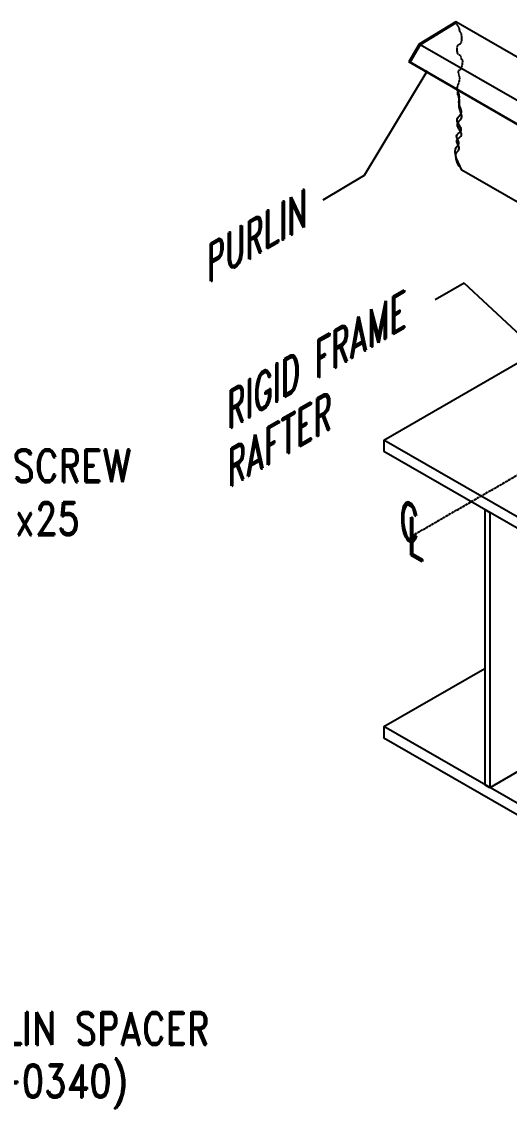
# Model space of a CAD drawing. Header units: inches. Extents: x 3340 to 8649, y 25316 to 28904.
# Drawn here: x 5987 to 6285, y 26982 to 27646 of the extents above; entities that cross this region are included whole.
import ezdxf

# ---------------------------------------------------------------- set-up
doc = ezdxf.new("R2010")
doc.units = ezdxf.units.IN
doc.header["$MEASUREMENT"] = 0
doc.linetypes.add('CENTER', pattern=[2, 1.25, -0.25, 0.25, -0.25])
doc.linetypes.add('HIDDEN', pattern=[0.375, 0.25, -0.125])
doc.layers.add('FRAMES', color=2, linetype='Continuous')
doc.layers.add('secondary', color=7, linetype='Continuous')
doc.layers.add('TEXT', color=2, linetype='Continuous', lineweight=0)
doc.styles.add('ROMAND', font='ROMAND', dxfattribs={"height": 3})
doc.styles.get("Standard").update_dxf_attribs({"font": 'arial.ttf'})
doc.dimstyles.get("Standard").update_dxf_attribs({"dimtxt": 0.18, "dimasz": 0.18, "dimexe": 0.18, "dimexo": 0.0625, "dimgap": 0.09, "dimtad": 0, "dimtih": 1, "dimtoh": 1, "dimdec": 4, "dimzin": 0, "dimdsep": 46, "dimtxsty": 'Standard', "dimcen": 0.09, "dimadec": 0, "dimazin": 0, "dimtfac": 1, "dimtdec": 4, "dimtofl": 0, "dimtmove": 0, "dimatfit": 3, "dimfxl": 1, "dimtolj": 1, "dimtzin": 0, "dimarcsym": 0})

msp = doc.modelspace()

# ---------------------------------------------------------------- linework, layer by layer
msp.add_line((6233.72, 27615.5), (6234.26, 27615.14))
msp.add_line((6233.72, 27615.5), (6234.26, 27615.14))
at = {"color": 6, "linetype": 'HIDDEN'}
for p, q in [((6253, 27601.61), (6253.21, 27602.57)), ((6254.18, 27598.01), (6253, 27601.61)), ((6254.27, 27596.76), (6254.18, 27598.01))]:
    msp.add_line(p, q, dxfattribs=at)
at = {"color": 6}
for p, q in [((6254.02, 27593.51), (6254.06, 27594.54)), ((6254.11, 27592.56), (6254.02, 27593.51)), ((6254.06, 27594.54), (6254.23, 27595.62)), ((6254.32, 27591.67), (6254.11, 27592.56)), ((6254.23, 27595.62), (6254.27, 27596.76)), ((6254.59, 27590.85), (6254.32, 27591.67)), ((6254.9, 27590.09), (6254.59, 27590.85)), ((6253.24, 27583.68), (6253.62, 27584.32)), ((6253.62, 27584.32), (6254.06, 27584.94)), ((6254.06, 27584.94), (6254.53, 27585.56)), ((6254.53, 27585.56), (6254.95, 27586.17)), ((6255.18, 27589.37), (6254.9, 27590.09)), ((6254.95, 27586.17), (6255.3, 27586.78)), ((6255.41, 27588.69), (6255.18, 27589.37)), ((6255.3, 27586.78), (6255.5, 27587.4)), ((6255.53, 27588.04), (6255.41, 27588.69)), ((6255.5, 27587.4), (6255.53, 27588.04)), ((6252.9, 27582.34), (6252.99, 27583.02)), ((6253.03, 27581.64), (6252.9, 27582.34)), ((6252.99, 27583.02), (6253.24, 27583.68)), ((6253.33, 27580.91), (6253.03, 27581.64)), ((6253.73, 27580.18), (6253.33, 27580.91)), ((6254.19, 27579.45), (6253.73, 27580.18)), ((6254.64, 27578.74), (6254.19, 27579.45)), ((6255.04, 27578.05), (6254.64, 27578.74)), ((6255.31, 27577.39), (6255.04, 27578.05)), ((6255.41, 27576.79), (6255.31, 27577.39)), ((6252.63, 27572.78), (6252.81, 27573.33)), ((6252.64, 27572.17), (6252.63, 27572.78)), ((6252.82, 27571.52), (6252.64, 27572.17)), ((6252.81, 27573.33), (6253.15, 27573.84)), ((6253.09, 27570.85), (6252.82, 27571.52)), ((6253.4, 27570.15), (6253.09, 27570.85)), ((6253.15, 27573.84), (6253.59, 27574.32)), ((6253.59, 27574.32), (6254.09, 27574.78)), ((6254.09, 27574.78), (6254.57, 27575.25)), ((6254.57, 27575.25), (6254.99, 27575.73)), ((6254.99, 27575.73), (6255.29, 27576.24)), ((6255.29, 27576.24), (6255.41, 27576.79)), ((6251.87, 27563.46), (6252.03, 27564.69)), ((6252.03, 27564.69), (6252.44, 27565.62)), ((6252.44, 27565.62), (6252.95, 27566.35)), ((6252.95, 27566.35), (6253.46, 27566.95)), ((6253.69, 27569.46), (6253.4, 27570.15)), ((6253.46, 27566.95), (6253.82, 27567.52)), ((6253.9, 27568.78), (6253.69, 27569.46)), ((6253.82, 27567.52), (6253.96, 27568.13)), ((6253.96, 27568.13), (6253.9, 27568.78)), ((6252.06, 27561.83), (6251.87, 27563.46)), ((6252.75, 27559.73), (6252.06, 27561.83)), ((6253.97, 27557.22), (6252.75, 27559.73))]:
    msp.add_line(p, q, dxfattribs=at)
at = {"color": 6, "linetype": 'HIDDEN'}
msp.add_lwpolyline([(6252.66, 27603.59), (6252.63, 27604.68), (6252.79, 27605.35), (6253.06, 27606.11), (6253.37, 27606.95), (6253.7, 27607.84), (6254, 27608.75), (6254.22, 27609.67), (6254.33, 27610.58), (6254.29, 27611.45), (6254.13, 27612.27), (6253.89, 27613.03), (6253.61, 27613.73), (6253.89, 27613.77), (6253.64, 27614.29), (6253.46, 27614.71), (6253.39, 27615.01), (6253.46, 27615.2), (6253.65, 27615.3), (6253.94, 27615.37), (6253.73, 27616.01), (6254.13, 27616.13), (6254.55, 27616.33), (6254.95, 27616.67), (6255.32, 27617.18), (6255.62, 27617.9), (6255.86, 27618.77), (6256.03, 27619.74), (6256.13, 27620.77), (6256.16, 27621.78), (6255.4, 27622.72), (6255.3, 27623.55), (6255.13, 27624.19), (6254.89, 27624.61), (6254.61, 27624.85), (6254.56, 27624.98), (6254.57, 27624.99), (6254.32, 27625.03), (6253.97, 27625.09), (6253.65, 27625.24), (6253.36, 27625.55), (6253.13, 27626.03), (6252.95, 27626.67), (6252.83, 27627.42), (6252.77, 27628.22), (6252.77, 27629.03), (6252.83, 27629.81), (6252.95, 27630.49), (6253.15, 27631.04), (6253.4, 27631.42), (6253.71, 27631.67), (6254.04, 27631.84), (6254.39, 27631.99), (6254.72, 27632.17), (6255.03, 27632.44), (6255.29, 27632.85), (6255.48, 27633.46), (6255.59, 27634.3), (6255.62, 27635.38), (6255.55, 27636.68), (6255.41, 27638.18), (6254.38, 27639.67), (6254.06, 27641.52), (6253.12, 27643.13), (6251.97, 27644.63)], dxfattribs=at)
at = {"color": 6}
msp.add_lwpolyline([(6319.61, 27518.04), (6255.55, 27554.98), (6252.41, 27562.1), (6251.7, 27564.49), (6251.49, 27566.3), (6251.67, 27567.66), (6252.09, 27568.65), (6252.63, 27569.39), (6253.17, 27569.98), (6253.56, 27570.53), (6253.72, 27571.12), (6253.68, 27571.76), (6253.48, 27572.43), (6253.2, 27573.11), (6252.9, 27573.8), (6252.63, 27574.48), (6252.45, 27575.12), (6252.44, 27575.73), (6252.62, 27576.28), (6252.96, 27576.79), (6253.4, 27577.27), (6253.9, 27577.74), (6254.38, 27578.2), (6254.8, 27578.68), (6255.1, 27579.19), (6255.22, 27579.74), (6255.12, 27580.35), (6254.85, 27581), (6254.45, 27581.69), (6254, 27582.4), (6253.54, 27583.13), (6253.14, 27583.86), (6252.84, 27584.59), (6252.71, 27585.3), (6252.8, 27585.98), (6253.05, 27586.63), (6253.43, 27587.27), (6253.87, 27587.9), (6254.34, 27588.51), (6254.76, 27589.12), (6255.11, 27589.74), (6255.31, 27590.36), (6255.34, 27590.99), (6255.22, 27591.64), (6254.99, 27592.32), (6254.71, 27593.04), (6254.4, 27593.81), (6254.13, 27594.63), (6253.92, 27595.51), (6253.83, 27596.47), (6253.87, 27597.5), (6254.04, 27598.58), (6254.08, 27599.71), (6253.99, 27600.96), (6252.81, 27604.56), (6253.02, 27605.52), (6253.04, 27605.66)], dxfattribs=at)
at = {"layer": 'FRAMES', "linetype": 'CENTER'}
msp.add_line((6225.16, 27331.59), (6575.45, 27534.1), dxfattribs=at)
at = {"layer": 'FRAMES'}
for p, q in [((6208.1, 27390.14), (6330.88, 27461.12)), ((6334.15, 27317.43), (6208.1, 27390.14)), ((6208.1, 27390.14), (6208.1, 27383.21)), ((6334.15, 27310.32), (6208.1, 27383.21)), ((6269.61, 27347.66), (6269.61, 27179.66)), ((6269.61, 27347.66), (6272.64, 27345.88)), ((6272.64, 27345.88), (6272.64, 27177.88)), ((6488.89, 27302.92), (6272.64, 27177.88)), ((6208.1, 27215.21), (6269.61, 27250.59)), ((6334.15, 27142.5), (6208.1, 27215.21)), ((6208.1, 27215.21), (6208.1, 27208.1)), ((6334.15, 27135.39), (6208.1, 27208.1)), ((6272.64, 27177.88), (6269.61, 27179.66))]:
    msp.add_line(p, q, dxfattribs=at)
at = {"layer": 'secondary'}
for p, q in [((6252.01, 27645.54), (6229.63, 27631.93)), ((6229.63, 27631.93), (6251.79, 27645.34)), ((6251.8, 27644.72), (6230.16, 27631.53)), ((6229.63, 27631.93), (6223.32, 27620.97)), ((6229.63, 27631.93), (6223.32, 27620.97)), ((6230.16, 27631.53), (6223.87, 27620.65))]:
    msp.add_line(p, q, dxfattribs=at)
at = {"layer": 'secondary', "linetype": 'Continuous'}
for p, q in [((6540.5, 27478.96), (6252.01, 27645.54)), ((6518.12, 27465.81), (6230.14, 27631.49))]:
    msp.add_line(p, q, dxfattribs=at)
at = {"layer": 'secondary', "color": 6}
for p, q in [((6511.91, 27454.4), (6223.32, 27620.97)), ((6512, 27454.53), (6223.99, 27620.77)), ((6512, 27454.53), (6223.99, 27620.77))]:
    msp.add_line(p, q, dxfattribs=at)

# ---------------------------------------------------------------- texts
at = {"style": 'ROMAND', "width": 0.75}
for s, rotation, oblique, p in [('PURLIN', 29.9938, 30, (6100.13, 27485.81)), ('RIGID FRAME ', 29.9938, 30, (6112.39, 27396.21)), ('RAFTER', 29.9938, 30, (6112.77, 27360.85)), ('C', 329.89593, 330, (6217.65, 27331.99)), ('L', 329.89593, 330, (6222.44, 27321.22))]:
    msp.add_text(s, height=20, rotation=rotation, dxfattribs=dict(at, oblique=oblique)).set_placement(p)
at = {"layer": 'TEXT', "style": 'ROMAND', "width": 0.8}
for s, p in [('FIXING SCREW', (5902.56, 27364.4)), ('CS-5.5x25 ', (5902.56, 27332.15)), ('PURLIN SPACER ', (5932.94, 27020.85)), ('(60-0340)', (5932.94, 26988.81))]:
    msp.add_text(s, height=20, dxfattribs=at).set_placement(p)

# ---------------------------------------------------------------- leaders
at = {"color": 7}
for points in [[(6234.26, 27615.14), (6196.03, 27551.7), (6170.71, 27536.54)], [(6300.35, 27445.57), (6257.08, 27485.9), (6239.32, 27475.68)]]:
    msp.add_leader(points, dimstyle='Standard', override={"dimtxt": 3, "dimasz": 2.5, "dimexe": 1, "dimexo": 1, "dimgap": 1, "dimtad": 0, "dimtih": 0, "dimtoh": 0, "dimtxsty": 'ROMAND', "dimclrd": 7, "dimclre": 7, "dimclrt": 7, "dimtix": 1, "dimtofl": 1, "dimatfit": 2}, dxfattribs=at)

doc.saveas('drawing.dxf')
